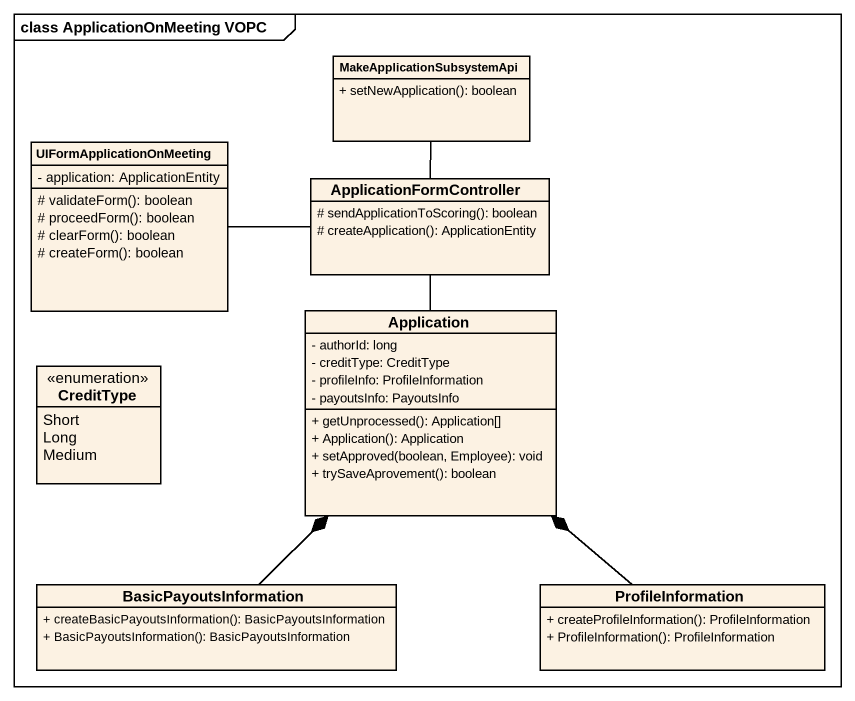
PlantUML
@startuml
mainframe class ApplicationOnMeeting VOPC
hide circle
hide empty members
skinparam classAttributeIconSize 0
class MakeApplicationSubsystemApi {
  + setNewApplication(): boolean
}
class UIFormApplicationOnMeeting {
  - application: ApplicationEntity
  # validateForm(): boolean
  # proceedForm(): boolean
  # clearForm(): boolean
  # createForm(): boolean
}
class ApplicationFormController {
  # sendApplicationToScoring(): boolean
  # createApplication(): ApplicationEntity
}
class Application {
  - authorId: long
  - creditType: CreditType
  - profileInfo: ProfileInformation
  - payoutsInfo: PayoutsInfo
  + getUnprocessed(): Application[]
  + Application(): Application
  + setApproved(boolean, Employee): void
  + trySaveAprovement(): boolean
}
enum CreditType {
  Short
  Long
  Medium
}
class BasicPayoutsInformation {
  + createBasicPayoutsInformation(): BasicPayoutsInformation
  + BasicPayoutsInformation(): BasicPayoutsInformation
}
class ProfileInformation {
  + createProfileInformation(): ProfileInformation
  + ProfileInformation(): ProfileInformation
}
MakeApplicationSubsystemApi -- ApplicationFormController
UIFormApplicationOnMeeting -right- ApplicationFormController
ApplicationFormController -- Application
BasicPayoutsInformation -up-* Application
ProfileInformation -up-* Application
@enduml
